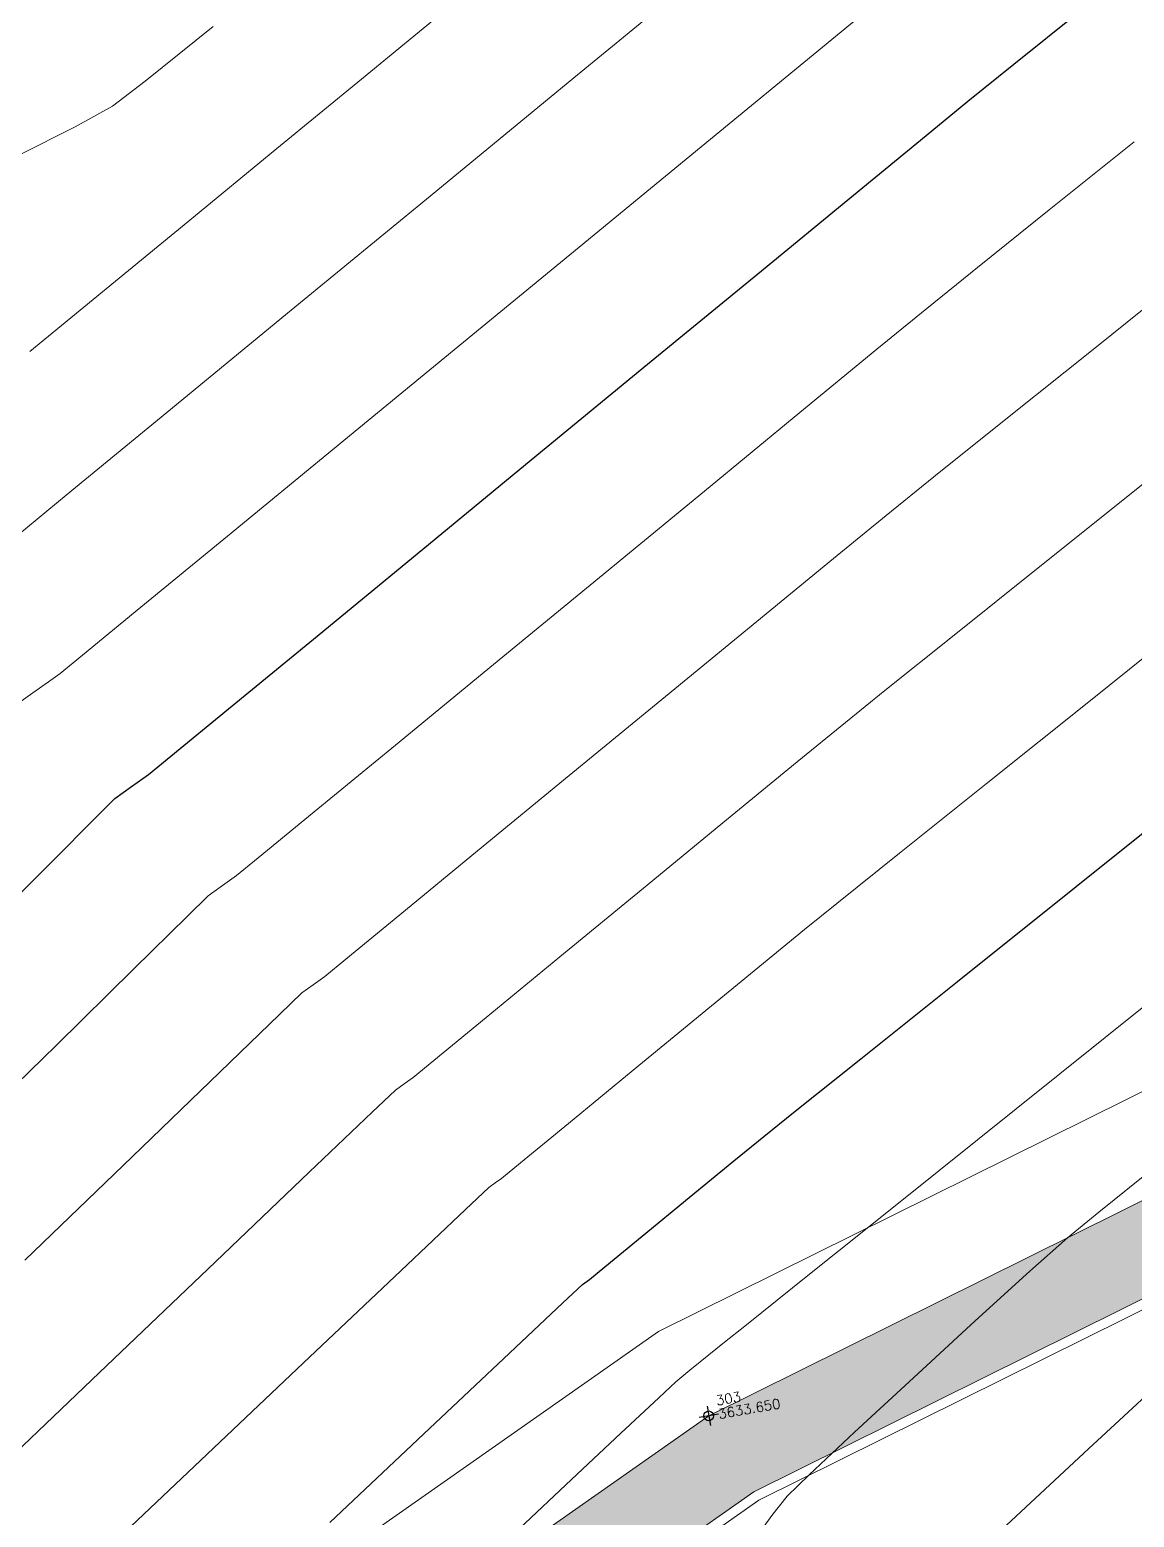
# Model space of a CAD drawing. Header units: millimetres. Extents: x 736950 to 740938, y 8500595 to 8502163.
# Drawn here: x 737786.88 to 737798.17, y 8501255.76 to 8501270.96 of the extents above; entities that cross this region are included whole.
import ezdxf

# ---------------------------------------------------------------- set-up
doc = ezdxf.new("R2010")
doc.units = ezdxf.units.MM
for name, color, linetype, lineweight in [('camino', 22, 'Continuous', 5), ('CAMINO ACTUAL', 1, 'Continuous', 13), ('CONT-MJR', 80, 'Continuous', 30), ('CONT-MNR', 96, 'Continuous', 15), ('pista', 251, 'Continuous', 5)]:
    doc.layers.add(name, color=color, linetype=linetype, lineweight=lineweight)
doc.styles.add('5mm', font='arial.ttf', dxfattribs={"height": 3})

msp = doc.modelspace()

# ---------------------------------------------------------------- hatches: boundary and pattern name
at = {"layer": 'pista'}
h = msp.add_hatch(dxfattribs=at)
h.set_pattern_fill('HONEY', color=256, scale=3, angle=9.94991650582834, style=0)
h.set_pattern_definition([(9.94991650582834, (1479841.21072825, -18.49207214638591), (0.4979252195647159, 0.4170677100899267), [0.375, -0.75]), (129.9499165058283, (1479841.21072825, -18.49207214638591), (-0.6101538418184378, 0.222682034283025), [0.3749999999999999, -0.7499999999999998]), (69.94991650582834, (1479841.21072825, -18.49207214638591), (-0.112228622253722, 0.6397497443729518), [-0.75, 0.375])])
h.paths.add_polyline_path([(737744.7999806425, 8501250.923935566), (737743.4751223363, 8501250.754223157), (737756.465848178, 8501242.026572531), (737763.5739612179, 8501242.006896213), (737770.002546867, 8501243.455222024), (737769.8468594846, 8501244.342704736), (737763.4750639071, 8501242.907173423), (737756.7405500773, 8501242.925815564)])
h.paths.add_polyline_path([(737794.2809870465, 8501256.017245878), (737809.7820272583, 8501263.709828075), (737823.391616501, 8501273.483615467), (737837.0791595323, 8501280.557800073), (737851.5530432165, 8501285.77819753), (737870.8510758049, 8501293.050216693, -0.9976846880626209), (737871.0089264096, 8501292.63424804), (737865.2748787645, 8501289.581801567, 0.7845063948290762), (737866.1540430214, 8501286.121818589), (737883.2588851704, 8501291.348365877), (737897.4188924351, 8501296.516943583), (737903.2981396064, 8501301.44146652, -0.5512150924587264), (737904.1219025984, 8501301.177325813), (737906.855912117, 8501297.98174819, 0.5618964424650519), (737910.2738656431, 8501298.536066804), (737914.22079628, 8501308.558674501), (737925.6412323939, 8501300.72656757, 0.340189525830376), (737928.7023693406, 8501300.894137181), (737936.9171069289, 8501306.117412793, -0.358727273887905), (737938.1716059428, 8501305.962964654), (737943.1732157968, 8501301.051021611, 0.3417074120720416), (737946.0555081918, 8501300.709858142), (737955.8779356404, 8501307.072689936), (737971.8320576148, 8501314.464803053), (737988.5677626224, 8501323.411181662), (738023.1375471824, 8501336.282937778), (738044.4246208373, 8501357.728329657), (738061.4456776979, 8501362.208386911), (738078.9085143938, 8501363.070318012), (738112.0997810266, 8501372.051506756), (738118.6561313582, 8501373.365123207), (738128.3493353954, 8501376.976906104), (738155.2251721952, 8501366.826195797), (738176.6167526407, 8501363.543890122), (738193.8053773039, 8501353.328603027), (738204.7313956148, 8501340.877429372), (738207.705198212, 8501335.751671141), (738214.35685511, 8501331.742925933), (738229.9282901662, 8501313.374534177), (738233.5603594936, 8501308.186787868), (738234.53883727, 8501308.358438132), (738230.6417003467, 8501313.924784988), (738214.9478837823, 8501332.43754055), (738208.3676942562, 8501336.403214611), (738205.4657963786, 8501341.405035153), (738194.387784551, 8501354.029418997), (738176.9261677533, 8501364.406946706), (738155.4549153853, 8501367.70147717), (738128.3514754312, 8501377.93815071), (738118.4090486554, 8501374.233504975), (738111.8936108743, 8501372.928085677), (738078.7671659255, 8501363.964436961), (738061.3074614278, 8501363.102660457), (738043.958527311, 8501358.536303693), (738022.6381405202, 8501337.057350922), (737988.196920163, 8501324.233464561), (737971.4304040315, 8501315.270615296), (737955.4419368334, 8501307.862588815), (737945.5806043665, 8501301.47455489, -0.3391433520832071), (737943.8038299843, 8501301.693147572), (737938.8116631231, 8501306.59581691, 0.3560082385246841), (737936.4342009705, 8501306.876887502), (737928.158540546, 8501301.61487459, -0.3502196171718997), (737926.1502499409, 8501301.468794718), (737914.5128481541, 8501309.44969617, 0.4302069892023044), (737913.4330382891, 8501309.014522241), (737909.4507249827, 8501298.90206584, -0.5704007069138802), (737907.5397775185, 8501298.566836312), (737904.9064502402, 8501301.644734057, 0.4931454261128044), (737902.7202336333, 8501302.131411942), (737896.9620044216, 8501297.308254998), (737882.9728831241, 8501292.20205278), (737866.0373022418, 8501287.027224885, -0.7384715771871906), (737865.6977918843, 8501288.787355538), (737871.5108758068, 8501291.881875956, 0.9119586051647783), (737870.5337161538, 8501293.892406015), (737851.2416702455, 8501286.62264278), (737836.7183275839, 8501281.384406622), (737822.9200107896, 8501274.252970394), (737809.3164408724, 8501264.483505804), (737793.8201376351, 8501256.79327439), (737778.9884914039, 8501246.402265295), (737769.846859484, 8501244.34270474), (737770.0025468671, 8501243.455222024), (737779.3594973255, 8501245.563292695)])
h.paths.add_polyline_path([(738260.5182952256, 8501271.251537092), (738234.538837269, 8501308.358438132), (738233.56035949, 8501308.186787868), (738259.6897886079, 8501270.86568047), (738269.3749442189, 8501234.589470252), (738274.5057655985, 8501215.583008338), (738279.7983711922, 8501189.602392923), (738280.7089290785, 8501189.641305126), (738275.382018582, 8501215.790318219), (738270.2441657205, 8501234.822827347)])

# ---------------------------------------------------------------- linework, layer by layer
at = {"linetype": 'Continuous', "extrusion": (0.9849591664230046, 0.172787269436437, 0), "elevation": 2195605.734162655}
msp.add_lwpolyline([(8245909.525062785, 0), (8245909.325062785, 0)], dxfattribs=at)
at = {"linetype": 'Continuous', "extrusion": (-0.172787269436437, 0.9849591664230046, 0), "elevation": 8245909.425062788}
msp.add_lwpolyline([(-2195605.834162654, 0), (-2195605.634162655, 0)], dxfattribs=at)
at = {"linetype": 'Continuous'}
msp.add_circle((737793.8201376382, 8501256.793274388), 0.05, dxfattribs=at)
at = {"layer": 'camino'}
for p, q in [((737793.3080827441, 8501257.655528294), (737808.7991226568, 8501265.343147717)), ((737793.8201376382, 8501256.793274388), (737809.3164408691, 8501264.4835058)), ((737794.3321925323, 8501255.931020483), (737809.8337590815, 8501263.623863885)), ((737778.576262604, 8501247.334457077), (737793.3080827441, 8501257.655528294)), ((737778.9884914034, 8501246.402265295), (737793.8201376382, 8501256.793274388)), ((737779.4007202028, 8501245.470073514), (737794.3321925323, 8501255.931020483))]:
    msp.add_line(p, q, dxfattribs=at)
at = {"layer": 'CAMINO ACTUAL'}
for points in [[(737744.7999806433, 8501250.923935566), (737756.7405500774, 8501242.925815562), (737763.4750639033, 8501242.907173423), (737778.9884914034, 8501246.402265295), (737793.8201376382, 8501256.793274388), (737809.3164408694, 8501264.4835058), (737822.9200107896, 8501274.252970394), (737836.7183275832, 8501281.38440662), (737851.2416702405, 8501286.62264278), (737870.5337161538, 8501293.892406015, -0.9119586051647784), (737871.5108758068, 8501291.881875956), (737865.6977918843, 8501288.787355538, 0.7384715771871907), (737866.0373022418, 8501287.027224885), (737882.9728831139, 8501292.202052778), (737896.9620044209, 8501297.308254996), (737902.7202336333, 8501302.131411942, -0.4931454261128045), (737904.9064502402, 8501301.644734057), (737907.5397775185, 8501298.566836312, 0.5704007069138803)], [(737743.4751223343, 8501250.754223157), (737756.4658481785, 8501242.02657253), (737763.5739612129, 8501242.00689621), (737779.3594973226, 8501245.563292693), (737794.2809870427, 8501256.017245876), (737809.7820272604, 8501263.709828077), (737823.3916164968, 8501273.483615467), (737837.0791595408, 8501280.557800079), (737851.5530432449, 8501285.77819753), (737870.8510758049, 8501293.050216693, -0.8808834008382581), (737871.0575678862, 8501292.660141705), (737865.2748787645, 8501289.581801567, 0.7845063945546641), (737866.1540430175, 8501286.121818589), (737883.2588851263, 8501291.348365862), (737897.4188924354, 8501296.516943585), (737903.2981396064, 8501301.44146652, -0.5512150924587267), (737904.1219025984, 8501301.177325813), (737906.855912117, 8501297.98174819, 0.5691577054920378)]]:
    msp.add_lwpolyline(points, format="xyb", dxfattribs=at)
at = {"layer": 'CONT-MJR', "extrusion": (0.6252051948408229, -0.7804604181789419, 0), "elevation": -6173630.735491394}
msp.add_lwpolyline([(5890859.853049994, 3640.000000000013), (5890860.716719072, 3640.000000000013)], dxfattribs=at)
at = {"layer": 'CONT-MJR'}
for points, elevation in [([(737796.4673963038, 8501270.228214342), (737796.9374867468, 8501270.607710078)], 3640), ([(737796.0426462087, 8501269.880126009), (737796.4673963038, 8501270.228214342)], 3640), ([(737793.1957905769, 8501267.540888568), (737794.321641476, 8501268.466321517)], 3640), ([(737792.0066431484, 8501266.563290616), (737793.1957905769, 8501267.540888568)], 3640), ([(737788.9114403767, 8501264.018922798), (737789.7792661787, 8501264.73216613)], 3640), ([(737797.5747259922, 8501262.202356711), (737798.9279535394, 8501263.287471985)], 3635), ([(737787.7496428423, 8501263.103352765), (737787.920939849, 8501263.226297252)], 3640), ([(737793.6203286274, 8501259.023576194), (737794.0763973712, 8501259.398265094)], 3635), ([(737792.6026684805, 8501258.186752385), (737792.758694303, 8501258.315036047)], 3635), ([(737792.3308409095, 8501257.948122077), (737792.5295599968, 8501258.134787122)], 3635), ([(737789.9461336265, 8501255.705229541), (737790.9659711375, 8501256.664819144)], 3635)]:
    msp.add_lwpolyline(points, dxfattribs=dict(at, elevation=elevation))
at = {"layer": 'CONT-MJR', "extrusion": (-0.6346283132727287, 0.7728175101488135, 0), "elevation": 6101703.963778233}
msp.add_lwpolyline([(-5965327.30311501, 3640.000000000013), (-5965328.265376116, 3640.000000000013)], dxfattribs=at)
at = {"layer": 'CONT-MJR', "extrusion": (-0.6348815282602769, 0.7726095036134979, 0), "elevation": 6099748.823384255}
msp.add_lwpolyline([(-5967325.220661386, 3640.000000000007), (-5967326.485663299, 3640.000000000007)], dxfattribs=at)
at = {"layer": 'CONT-MJR', "extrusion": (0.6350615558468147, -0.7724615332075916, 0), "elevation": -6098358.06405576}
msp.add_lwpolyline([(5968742.003923473, 3640), (5968743.514991715, 3640)], dxfattribs=at)
at = {"layer": 'CONT-MJR', "extrusion": (0.6350343941196029, -0.7724838627991842, 0), "elevation": -6098567.933518231}
msp.add_lwpolyline([(5968526.197062762, 3640), (5968527.56943432, 3640)], dxfattribs=at)
at = {"layer": 'CONT-MJR', "extrusion": (0.634692862357003, -0.7727644987142427, 0), "elevation": -6101205.672002952}
msp.add_lwpolyline([(5965827.908228789, 3640.000000000009), (5965828.672128859, 3640.000000000009)], dxfattribs=at)
at = {"layer": 'CONT-MJR', "extrusion": (0.6333987830190008, -0.7738255498948383, 0), "elevation": -6111180.704334537}
msp.add_lwpolyline([(5955609.135785813, 3640.00000000001), (5955609.429911585, 3640.00000000001)], dxfattribs=at)
at = {"layer": 'CONT-MJR', "extrusion": (-0.57561056744302, 0.8177239599326442, 0), "elevation": 6527008.106012765}
msp.add_lwpolyline([(-5496723.809972852, 3640.000000000013), (-5496724.02102651, 3640.000000000013)], dxfattribs=at)
at = {"layer": 'CONT-MJR', "extrusion": (0.7066265512235214, -0.7075866852237627, 0), "elevation": -5494040.166451377}
msp.add_lwpolyline([(6529266.752407514, 3640), (6529267.015934411, 3640)], dxfattribs=at)
at = {"layer": 'CONT-MJR', "extrusion": (0.7092212366003614, -0.7049859839422727, 0), "elevation": -5470016.594487115}
msp.add_lwpolyline([(6549405.431645441, 3640.00000000001), (6549406.089922272, 3640.00000000001)], dxfattribs=at)
at = {"layer": 'CONT-MJR', "extrusion": (-0.7068541754412532, 0.7073592967235718, 0), "elevation": 5491939.13650349}
msp.add_lwpolyline([(-6531032.484798079, 3640), (-6531033.423048176, 3640)], dxfattribs=at)
at = {"layer": 'CONT-MJR', "extrusion": (0.6248311343347844, -0.7807599205683566, 0), "elevation": -6176445.906317306}
msp.add_lwpolyline([(5887894.529581973, 3635), (5887896.081014562, 3635)], dxfattribs=at)
at = {"layer": 'CONT-MJR', "extrusion": (0.6243452489685761, -0.7811485198669756, 0), "elevation": -6180107.97492605}
msp.add_lwpolyline([(5884049.331984033, 3635.000000000013), (5884050.598303911, 3635.000000000013)], dxfattribs=at)
at = {"layer": 'CONT-MJR', "extrusion": (0.6242201790852109, -0.7812484675331065, 0), "elevation": -6181049.932047838}
msp.add_lwpolyline([(5883058.94203675, 3635.000000000003), (5883059.821257788, 3635.000000000003)], dxfattribs=at)
at = {"layer": 'CONT-MJR', "extrusion": (0.6254317967845506, -0.7802788396277632, 0), "elevation": -6171912.948122821}
msp.add_lwpolyline([(5892643.442537044, 3635), (5892643.832673158, 3635)], dxfattribs=at)
at = {"layer": 'CONT-MJR', "extrusion": (-0.6339149675646548, 0.7734027501227952, 0), "elevation": 6107198.690116654}
msp.add_lwpolyline([(-5959687.543419976, 3635.000000000013), (-5959687.939776584, 3635.000000000013)], dxfattribs=at)
at = {"layer": 'CONT-MJR', "extrusion": (0.6350988591553957, -0.7724308636373324, 0), "elevation": -6098062.963022792}
msp.add_lwpolyline([(5969033.848112305, 3635.00000000001), (5969034.470594316, 3635.00000000001)], dxfattribs=at)
at = {"layer": 'CONT-MJR', "extrusion": (0.6352168176530026, -0.7723338621158548, 0), "elevation": -6097151.299031095}
msp.add_lwpolyline([(5969964.583686809, 3635.00000000001), (5969965.076750792, 3635.00000000001)], dxfattribs=at)
at = {"layer": 'CONT-MJR', "extrusion": (0.5793535219871603, -0.815076374679743, 0), "elevation": -6501731.960222569}
msp.add_lwpolyline([(5526591.101970478, 3635.00000000001), (5526591.191665733, 3635.00000000001)], dxfattribs=at)
at = {"layer": 'CONT-MJR', "extrusion": (0.6848985233092262, -0.728638465062641, 0), "elevation": -5689030.66451944}
msp.add_lwpolyline([(6360082.137649653, 3635), (6360082.886418547, 3635)], dxfattribs=at)
at = {"layer": 'CONT-MJR', "extrusion": (0.6850712197396075, -0.7284760969891096, 0), "elevation": -5687522.917719402}
msp.add_lwpolyline([(6361429.355971604, 3635.000000000013), (6361430.480631643, 3635.000000000013)], dxfattribs=at)
at = {"layer": 'CONT-MNR', "extrusion": (-0.6349858591183734, 0.7725237593237515, 0), "elevation": 6098945.652008826}
msp.add_lwpolyline([(-5968148.722599509, 3642.00000000001), (-5968150.573293881, 3642.00000000001)], dxfattribs=at)
at = {"layer": 'CONT-MNR', "extrusion": (0.6349031116951539, -0.7725917672094434, 0), "elevation": -6099583.48678101}
msp.add_lwpolyline([(5967497.47838417, 3641.000000000006), (5967498.716557458, 3641.000000000006)], dxfattribs=at)
at = {"layer": 'CONT-MNR', "extrusion": (0.6267058383245905, -0.7792559221525828, 0), "elevation": -6162289.247269162}
msp.add_lwpolyline([(5902721.529053747, 3644.000000000006), (5902722.420216386, 3644.000000000006)], dxfattribs=at)
at = {"layer": 'CONT-MNR', "extrusion": (-0.635253261008404, 0.7723038873255712, 0), "elevation": 6096880.544597439}
msp.add_lwpolyline([(-5970258.073015356, 3643), (-5970259.012760498, 3643)], dxfattribs=at)
at = {"layer": 'CONT-MNR', "extrusion": (0.6349759176263045, -0.7725319307540838, 0), "elevation": -6099021.085032332}
msp.add_lwpolyline([(5968070.795928023, 3641.000000000007), (5968072.274282875, 3641.000000000007)], dxfattribs=at)
at = {"layer": 'CONT-MNR', "extrusion": (0.6063780943276692, -0.7951764626292359, 0), "elevation": -6312631.634120068}
msp.add_lwpolyline([(5741655.445631412, 3644.00000000001), (5741655.864684889, 3644.00000000001)], dxfattribs=at)
at = {"layer": 'CONT-MNR', "extrusion": (-0.6352334560872739, 0.7723201773017572, 0), "elevation": 6097033.641968821}
msp.add_lwpolyline([(-5970100.606866976, 3643.000000000003), (-5970101.724610424, 3643.000000000003)], dxfattribs=at)
at = {"layer": 'CONT-MNR'}
for points, elevation in [([(737790.9720183954, 8501269.258056726), (737792.4428287259, 8501270.46696717)], 3642), ([(737788.4950319936, 8501268.99543858), (737789.406936599, 8501269.745068971)], 3643), ([(737796.5685498528, 8501268.531062277), (737797.3007643716, 8501269.118000958)], 3639), ([(737796.0505051762, 8501268.112475768), (737796.5685498528, 8501268.531062277)], 3639), ([(737788.2829083616, 8501267.048127308), (737789.5540594825, 8501268.09268273)], 3642), ([(737795.5397391962, 8501267.69411951), (737796.0505051762, 8501268.112475768)], 3639), ([(737793.7761108731, 8501266.245456027), (737794.7517610146, 8501267.047188306)], 3639), ([(737796.1217746449, 8501266.390984299), (737796.8566168156, 8501266.979944259)], 3638), ([(737788.9014190248, 8501265.783563117), (737789.99554172, 8501266.682778692)], 3641), ([(737796.3116641651, 8501264.759862084), (737797.2199664657, 8501265.486323)], 3637), ([(737797.7235474315, 8501264.104968872), (737798.902626455, 8501265.050053945)], 3636), ([(737786.7936594114, 8501264.097065894), (737786.911271354, 8501264.18311804)], 3641), ([(737795.2167229204, 8501263.880998626), (737795.6202700052, 8501264.206281252)], 3637), ([(737789.7875955735, 8501262.965993393), (737790.6185311229, 8501263.649191352)], 3639), ([(737795.7700167409, 8501262.542625872), (737796.6571520636, 8501263.251765799)], 3636), ([(737788.9953524832, 8501262.315576052), (737789.2166892794, 8501262.49686367)], 3639), ([(737788.8499473736, 8501262.213222785), (737788.9953524832, 8501262.315576052)], 3639), ([(737788.7056262733, 8501262.109639635), (737788.8499473736, 8501262.213222785)], 3639), ([(737790.1119297512, 8501261.459459737), (737790.664785769, 8501261.913976002)], 3638), ([(737794.3794006826, 8501261.420769505), (737794.7998317926, 8501261.765260054)], 3636), ([(737793.7534441219, 8501260.90663943), (737794.3794006826, 8501261.420769505)], 3636), ([(737788.8232880415, 8501260.306361523), (737789.4318816194, 8501260.89452662)], 3638), ([(737791.0090489851, 8501260.42358283), (737791.5464018953, 8501260.86545768)], 3637), ([(737793.0472859162, 8501260.326131552), (737793.7534441219, 8501260.90663943)], 3636), ([(737790.6175931353, 8501260.122213377), (737790.7080749628, 8501260.18694617)], 3637), ([(737790.3802111271, 8501259.895838263), (737790.6175931353, 8501260.122213377)], 3637), ([(737795.7771338306, 8501258.98118614), (737796.9632673677, 8501259.930707546)], 3634), ([(737786.8294010725, 8501258.384410365), (737787.9258031372, 8501259.440099882)], 3638), ([(737791.5735765661, 8501259.12850025), (737791.6370963947, 8501259.173855927)], 3636), ([(737791.6370963947, 8501259.173855927), (737791.7008394811, 8501259.218958301)], 3636), ([(737790.6745844623, 8501258.276992287), (737791.3336788428, 8501258.901399126)], 3636), ([(737797.488235579, 8501258.613613188), (737797.8068072479, 8501258.874662636)], 3633), ([(737796.5438729189, 8501257.763058553), (737797.1039659027, 8501258.271844067)], 3633), ([(737795.9117165259, 8501257.18296357), (737796.5438729189, 8501257.763058553)], 3633), ([(737793.821872753, 8501257.417200457), (737793.966049537, 8501257.53378291)], 3634), ([(737788.4323265553, 8501256.152947204), (737789.6796736309, 8501257.334451169)], 3636), ([(737795.3112566217, 8501256.627266055), (737795.9117165259, 8501257.18296357)], 3633), ([(737794.6204658707, 8501255.971891154), (737794.846253104, 8501256.19167294)], 3633), ([(737794.4669869853, 8501255.774850294), (737794.6204658707, 8501255.971891154)], 3633), ([(737794.2586382481, 8501255.484872619), (737794.4669869853, 8501255.774850294)], 3633)]:
    msp.add_lwpolyline(points, dxfattribs=dict(at, elevation=elevation))
at = {"layer": 'CONT-MNR', "extrusion": (0.4856120549837223, -0.8741744288495782, 0), "elevation": -7073314.390232557}
msp.add_lwpolyline([(4773274.010876013, 3644), (4773274.446474981, 3644)], dxfattribs=at)
at = {"layer": 'CONT-MNR', "extrusion": (0.4494831987024865, -0.8932887853791633, 0), "elevation": -7262466.108341971}
msp.add_lwpolyline([(4480234.543968745, 3644), (4480235.180340381, 3644)], dxfattribs=at)
at = {"layer": 'CONT-MNR', "extrusion": (0.6350060913164198, -0.7725071287638986, 0), "elevation": -6098787.97466324}
msp.add_lwpolyline([(5968307.395603461, 3641.000000000003), (5968309.011854269, 3641.000000000003)], dxfattribs=at)
at = {"layer": 'CONT-MNR', "extrusion": (0.6248301885146286, -0.7807606774939256, 0), "elevation": -6176458.609606434}
msp.add_lwpolyline([(5887892.70601211, 3639.000000000003), (5887893.818788324, 3639.000000000003)], dxfattribs=at)
at = {"layer": 'CONT-MNR', "extrusion": (0.6349417652709044, -0.7725600007214118, 0), "elevation": -6099286.281962927}
msp.add_lwpolyline([(5967796.868225633, 3642.00000000001), (5967798.703628594, 3642.00000000001)], dxfattribs=at)
at = {"layer": 'CONT-MNR', "extrusion": (0.6345972597860867, -0.7728430098486951, 0), "elevation": -6101947.760719143}
msp.add_lwpolyline([(5965075.56240893, 3643.000000000009), (5965076.690342006, 3643.000000000009)], dxfattribs=at)
at = {"layer": 'CONT-MNR', "extrusion": (0.6350099174553747, -0.7725039836358893, 0), "elevation": -6098758.414188214}
msp.add_lwpolyline([(5968335.950325969, 3641.000000000011), (5968337.602187114, 3641.000000000011)], dxfattribs=at)
at = {"layer": 'CONT-MNR', "extrusion": (-0.6251088759788436, 0.7805375667912895, 0), "elevation": 6174354.878920322}
msp.add_lwpolyline([(-5890096.772960105, 3638), (-5890098.065670529, 3638)], dxfattribs=at)
at = {"layer": 'CONT-MNR', "extrusion": (0.6337574085617997, -0.7735318655963903, 0), "elevation": -6108423.540074986}
msp.add_lwpolyline([(5958443.030955781, 3643), (5958443.991081167, 3643)], dxfattribs=at)
at = {"layer": 'CONT-MNR', "extrusion": (0.6349899144337752, -0.7725204259871626, 0), "elevation": -6098912.953071536}
msp.add_lwpolyline([(5968176.445121303, 3641.000000000011), (5968178.030307158, 3641.000000000011)], dxfattribs=at)
at = {"layer": 'CONT-MNR', "extrusion": (0.6345422724030731, -0.77288815784274, 0), "elevation": -6102366.669081065}
msp.add_lwpolyline([(5964646.136982847, 3639), (5964647.156507045, 3639)], dxfattribs=at)
at = {"layer": 'CONT-MNR', "extrusion": (0.6247679894709526, -0.7808104503222428, 0), "elevation": -6176926.240173424}
msp.add_lwpolyline([(5887398.974876888, 3638.000000000006), (5887400.138358143, 3638.000000000006)], dxfattribs=at)
at = {"layer": 'CONT-MNR', "extrusion": (-0.6347687215364324, 0.7727021872358091, 0), "elevation": 6100622.717257389}
msp.add_lwpolyline([(-5966427.702014589, 3642.00000000001), (-5966429.03549982, 3642.00000000001)], dxfattribs=at)
at = {"layer": 'CONT-MNR', "extrusion": (0.6283019431945058, -0.7779695804965693, 0), "elevation": -6150167.910891259}
msp.add_lwpolyline([(5915344.504938281, 3638.000000000003), (5915345.132418592, 3638.000000000003)], dxfattribs=at)
at = {"layer": 'CONT-MNR', "extrusion": (0.6249233490244385, -0.7806861135207157, 0), "elevation": -6175753.202922937}
msp.add_lwpolyline([(5888627.34288085, 3637.000000000003), (5888628.693323092, 3637.000000000003)], dxfattribs=at)
at = {"layer": 'CONT-MNR', "extrusion": (0.6344949939562922, -0.7729269710939093, 0), "elevation": -6102735.617392221}
msp.add_lwpolyline([(5964265.613612568, 3642.000000000013), (5964266.51365415, 3642.000000000013)], dxfattribs=at)
at = {"layer": 'CONT-MNR', "extrusion": (-0.6350505398620256, 0.7724705896155205, 0), "elevation": 6098441.813279889}
msp.add_lwpolyline([(-5968656.321872897, 3639), (-5968657.711934694, 3639)], dxfattribs=at)
at = {"layer": 'CONT-MNR', "extrusion": (-0.6336012200929949, 0.7736598050155303, 0), "elevation": 6109619.579783721}
msp.add_lwpolyline([(-5957214.638141878, 3638.000000000013), (-5957215.333910938, 3638.000000000013)], dxfattribs=at)
at = {"layer": 'CONT-MNR', "extrusion": (0.6348275313835925, -0.772653871664029, 0), "elevation": -6100167.214744931}
msp.add_lwpolyline([(5966891.877188882, 3641.000000000009), (5966893.022167337, 3641.000000000009)], dxfattribs=at)
at = {"layer": 'CONT-MNR', "extrusion": (0.6345391004368972, -0.7728907620205674, 0), "elevation": -6102389.777541899}
msp.add_lwpolyline([(5964619.397538292, 3638), (5964620.411855268, 3638)], dxfattribs=at)
at = {"layer": 'CONT-MNR', "extrusion": (0.6351315585518571, -0.7724039767708923, 0), "elevation": -6097815.744813036}
msp.add_lwpolyline([(5969294.535479135, 3639.000000000013), (5969295.936783846, 3639.000000000013)], dxfattribs=at)
at = {"layer": 'CONT-MNR', "extrusion": (0.6345506670530336, -0.772881265746913, 0), "elevation": -6102304.619301206}
msp.add_lwpolyline([(5964705.177313075, 3641.000000000013), (5964705.948759491, 3641.000000000013)], dxfattribs=at)
at = {"layer": 'CONT-MNR', "extrusion": (0.6349199430099182, -0.7725779352067224, 0), "elevation": -6099449.370441841}
msp.add_lwpolyline([(5967625.0325224, 3638.000000000013), (5967626.239297719, 3638.000000000013)], dxfattribs=at)
at = {"layer": 'CONT-MNR', "extrusion": (0.6250154657529834, -0.7806123670360221, 0), "elevation": -6175058.30163025}
msp.add_lwpolyline([(5889353.992905822, 3637), (5889354.878613235, 3637)], dxfattribs=at)
at = {"layer": 'CONT-MNR', "extrusion": (0.6331900485753831, -0.7739963581213442, 0), "elevation": -6112788.161790004}
msp.add_lwpolyline([(5953960.605156812, 3641), (5953960.900786135, 3641)], dxfattribs=at)
at = {"layer": 'CONT-MNR', "extrusion": (0.635150867417332, -0.7723880990920374, 0), "elevation": -6097666.518546741}
msp.add_lwpolyline([(5969445.674302518, 3639.000000000013), (5969446.9708328, 3639.000000000013)], dxfattribs=at)
at = {"layer": 'CONT-MNR', "extrusion": (0.5709978204948379, -0.8209515753015794, 0), "elevation": -6557851.504860096}
msp.add_lwpolyline([(5459890.647056337, 3641.000000000006), (5459890.84376394, 3641.000000000006)], dxfattribs=at)
at = {"layer": 'CONT-MNR', "extrusion": (0.5794041925089293, -0.8150403558739134, 0), "elevation": -6501396.553596381}
msp.add_lwpolyline([(5526994.412743526, 3641.000000000004), (5526994.558669695, 3641.000000000004)], dxfattribs=at)
at = {"layer": 'CONT-MNR', "extrusion": (0.6351098221576041, -0.7724218496384837, 0), "elevation": -6097982.354218874}
msp.add_lwpolyline([(5969122.813270409, 3638.000000000006), (5969124.086413894, 3638.000000000006)], dxfattribs=at)
at = {"layer": 'CONT-MNR', "extrusion": (0.6247337916665152, -0.7808378125769648, 0), "elevation": -6177181.298548257}
msp.add_lwpolyline([(5887125.953128072, 3636), (5887127.318834694, 3636)], dxfattribs=at)
at = {"layer": 'CONT-MNR', "extrusion": (-0.6336874413436989, 0.7735891846990082, 0), "elevation": 6108954.231492087}
msp.add_lwpolyline([(-5957893.922044782, 3637), (-5957894.557117137, 3637)], dxfattribs=at)
at = {"layer": 'CONT-MNR', "extrusion": (0.6346169695957499, -0.7728268252985965, 0), "elevation": -6101787.412322327}
msp.add_lwpolyline([(5965232.683960557, 3637.000000000013), (5965233.62188173, 3637.000000000013)], dxfattribs=at)
at = {"layer": 'CONT-MNR', "extrusion": (-0.6351993481783462, 0.7723482297991007, 0), "elevation": 6097290.440960094}
msp.add_lwpolyline([(-5969828.367969308, 3638.000000000009), (-5969829.581390625, 3638.000000000009)], dxfattribs=at)
at = {"layer": 'CONT-MNR', "extrusion": (0.6348775767676365, -0.7726127506828074, 0), "elevation": -6099777.97192145}
msp.add_lwpolyline([(5967286.289604816, 3639), (5967287.028534235, 3639)], dxfattribs=at)
at = {"layer": 'CONT-MNR', "extrusion": (0.6349739105255521, -0.772533580468764, 0), "elevation": -6099031.112058161}
msp.add_lwpolyline([(5968049.682953523, 3637), (5968050.778362469, 3637)], dxfattribs=at)
at = {"layer": 'CONT-MNR', "extrusion": (0.6352040124326216, -0.7723443937710028, 0), "elevation": -6097254.388631057}
msp.add_lwpolyline([(5969864.162222051, 3638), (5969865.189830814, 3638)], dxfattribs=at)
at = {"layer": 'CONT-MNR', "extrusion": (0.6245885015195911, -0.7809540343512619, 0), "elevation": -6178276.525320698}
msp.add_lwpolyline([(5885974.594471531, 3636.00000000001), (5885975.415645197, 3636.00000000001)], dxfattribs=at)
at = {"layer": 'CONT-MNR', "extrusion": (0.6351433821940555, -0.7723942542866925, 0), "elevation": -6097721.628617878}
msp.add_lwpolyline([(5969386.504602414, 3637.000000000006), (5969387.612137522, 3637.000000000006)], dxfattribs=at)
at = {"layer": 'CONT-MNR', "extrusion": (-0.7002328058559616, 0.7139145730429429, 0), "elevation": 5552551.053860011}
msp.add_lwpolyline([(-6479580.431565946, 3639.000000000013), (-6479580.729123028, 3639.000000000013)], dxfattribs=at)
at = {"layer": 'CONT-MNR', "extrusion": (0.6266599465925846, -0.7792928277204784, 0), "elevation": -6162625.87038262}
msp.add_lwpolyline([(5902358.439625831, 3636.00000000001), (5902358.861657256, 3636.00000000001)], dxfattribs=at)
at = {"layer": 'CONT-MNR', "extrusion": (0.7019144127384371, -0.712261298394104, 0), "elevation": -5537255.46286751}
msp.add_lwpolyline([(6492655.676624476, 3639.000000000003), (6492656.445076847, 3639.000000000003)], dxfattribs=at)
at = {"layer": 'CONT-MNR', "extrusion": (0.6340710217112181, -0.7732748149436214, 0), "elevation": -6106000.051771342}
msp.add_lwpolyline([(5960917.773990808, 3638.00000000001), (5960918.051703552, 3638.00000000001)], dxfattribs=at)
at = {"layer": 'CONT-MNR', "extrusion": (0.635208328526292, -0.7723408440389736, 0), "elevation": -6097219.657232304}
msp.add_lwpolyline([(5969898.25038621, 3637.000000000003), (5969899.224685749, 3637.000000000003)], dxfattribs=at)
at = {"layer": 'CONT-MNR', "extrusion": (0.7007406413475965, -0.7134161152958063, 0), "elevation": -5547938.857557366}
msp.add_lwpolyline([(6483528.033497525, 3639.000000000003), (6483529.149241578, 3639.000000000003)], dxfattribs=at)
at = {"layer": 'CONT-MNR', "extrusion": (-0.5761054168339649, 0.8173754025504828, 0), "elevation": 6523677.107429881}
msp.add_lwpolyline([(-5500673.844906289, 3638.000000000013), (-5500673.989476798, 3638.000000000013)], dxfattribs=at)
at = {"layer": 'CONT-MNR', "extrusion": (-0.6939347649358469, 0.7200378754020034, 0), "elevation": 5609252.096748162}
msp.add_lwpolyline([(-6430556.815527732, 3638.000000000003), (-6430557.134577733, 3638.000000000003)], dxfattribs=at)
at = {"layer": 'CONT-MNR', "extrusion": (0.5825951896122379, -0.8127624776284155, 0), "elevation": -6479673.339747079}
msp.add_lwpolyline([(5552441.585114881, 3638), (5552441.72956471, 3638)], dxfattribs=at)
at = {"layer": 'CONT-MNR', "extrusion": (-0.625577128698193, 0.7801623267306134, 0), "elevation": 6170813.821839496}
msp.add_lwpolyline([(-5893795.17328648, 3634.000000000006), (-5893796.911518597, 3634.000000000006)], dxfattribs=at)
at = {"layer": 'CONT-MNR', "extrusion": (0.6986028758941463, -0.7155096238293571, 0), "elevation": -5567313.535008617}
msp.add_lwpolyline([(6466897.556571746, 3639), (6466898.896012922, 3639)], dxfattribs=at)
at = {"layer": 'CONT-MNR', "extrusion": (-0.6344910530120502, 0.7729302061943627, 0), "elevation": 6102759.17787754}
msp.add_lwpolyline([(-5964234.363098152, 3637.000000000009), (-5964234.63484132, 3637.000000000009)], dxfattribs=at)
at = {"layer": 'CONT-MNR', "extrusion": (0.6944801940009191, -0.7195118207093237, 0), "elevation": -5604377.556225299}
msp.add_lwpolyline([(6434803.439004687, 3638.000000000013), (6434804.686357236, 3638.000000000013)], dxfattribs=at)
at = {"layer": 'CONT-MNR', "extrusion": (0.5768526754694693, -0.816848205484786, 0), "elevation": -6518642.584176677}
msp.add_lwpolyline([(5506637.699616364, 3637), (5506637.810941229, 3637)], dxfattribs=at)
at = {"layer": 'CONT-MNR', "extrusion": (-0.6351788996208625, 0.7723650467728522, 0), "elevation": 6097445.753497805}
msp.add_lwpolyline([(-5969665.884958804, 3636.000000000006), (-5969666.740818413, 3636.000000000006)], dxfattribs=at)
at = {"layer": 'CONT-MNR', "extrusion": (0.6906629798434618, -0.7231767752588228, 0), "elevation": -5638349.214613019}
msp.add_lwpolyline([(6405057.471755373, 3637.00000000001), (6405058.360061443, 3637.00000000001)], dxfattribs=at)
at = {"layer": 'CONT-MNR', "extrusion": (0.6352033233733447, -0.7723449604778024, 0), "elevation": -6097256.975026892}
msp.add_lwpolyline([(5969858.062912414, 3636.000000000013), (5969858.698107962, 3636.000000000013)], dxfattribs=at)
at = {"layer": 'CONT-MNR', "extrusion": (-0.6905080130773367, 0.7233247430276313, 0), "elevation": 5639721.459870836}
msp.add_lwpolyline([(-6403847.901720908, 3637), (-6403849.228197754, 3637)], dxfattribs=at)
at = {"layer": 'CONT-MNR', "extrusion": (-0.6348341313838015, 0.7726484489275666, 0), "elevation": 6100109.395914705}
msp.add_lwpolyline([(-5966943.125221189, 3636.000000000013), (-5966943.37736731, 3636.000000000013)], dxfattribs=at)
at = {"layer": 'CONT-MNR', "extrusion": (0.6257150734120821, -0.7800516950208575, 0), "elevation": -6169770.186142026}
msp.add_lwpolyline([(5894886.25063731, 3633.000000000013), (5894887.054876891, 3633.000000000013)], dxfattribs=at)
at = {"layer": 'CONT-MNR', "extrusion": (0.6874727467268162, -0.7262101779153793, 0), "elevation": -5666489.30461433}
msp.add_lwpolyline([(6380175.383275996, 3636), (6380175.713617994, 3636)], dxfattribs=at)
at = {"layer": 'CONT-MNR', "extrusion": (-0.6244543888156433, 0.781061275630076, 0), "elevation": 6179284.373226021}
msp.add_lwpolyline([(-5884910.984240981, 3634.00000000001), (-5884912.192102725, 3634.00000000001)], dxfattribs=at)
at = {"layer": 'CONT-MNR', "extrusion": (0.664576798191966, -0.7472199671481718, 0), "elevation": -5861987.089536488}
msp.add_lwpolyline([(6201035.730692517, 3633.000000000013), (6201036.244958319, 3633.000000000013)], dxfattribs=at)
at = {"layer": 'CONT-MNR', "extrusion": (0.6901809859059264, -0.7236367919708917, 0), "elevation": -5642615.545537718}
msp.add_lwpolyline([(6401296.342921878, 3637), (6401297.985452553, 3637)], dxfattribs=at)
at = {"layer": 'CONT-MNR', "extrusion": (0.6877423467646651, -0.7259548639320706, 0), "elevation": -5664119.905765521}
msp.add_lwpolyline([(6382276.67616372, 3636), (6382278.046649524, 3636)], dxfattribs=at)
at = {"layer": 'CONT-MNR', "extrusion": (0.6241197671146579, -0.7813286864673186, 0), "elevation": -6181804.583968342}
msp.add_lwpolyline([(5882262.769398492, 3634.00000000001), (5882263.573086772, 3634.00000000001)], dxfattribs=at)
at = {"layer": 'CONT-MNR', "extrusion": (-0.624238859865773, 0.7812335411600553, 0), "elevation": 6180907.863248213}
msp.add_lwpolyline([(-5883204.703057356, 3634.000000000003), (-5883205.009912526, 3634.000000000003)], dxfattribs=at)
at = {"layer": 'CONT-MNR', "extrusion": (0.6302287680223327, -0.7764094924439375, 0), "elevation": -6135478.06501051}
msp.add_lwpolyline([(5930566.865609287, 3634), (5930567.115451459, 3634)], dxfattribs=at)
at = {"layer": 'CONT-MNR', "extrusion": (0.6786922861704197, -0.7344227533871546, 0), "elevation": -5742778.564204009}
msp.add_lwpolyline([(6311592.598616996, 3632), (6311594.015644665, 3632)], dxfattribs=at)
at = {"layer": 'CONT-MNR', "extrusion": (0.6897052679817155, -0.724090217665085, 0), "elevation": -5646821.212780689}
msp.add_lwpolyline([(6397584.837859818, 3637.000000000003), (6397586.674327983, 3637.000000000003)], dxfattribs=at)
at = {"layer": 'CONT-MNR', "extrusion": (-0.6403250249592695, 0.7681040700392825, 0), "elevation": 6057422.578464069}
msp.add_lwpolyline([(-6010269.870137749, 3634), (-6010270.055463534, 3634)], dxfattribs=at)
at = {"layer": 'CONT-MNR', "extrusion": (0.6786871541601872, -0.7344274959299566, 0), "elevation": -5742826.033314243}
msp.add_lwpolyline([(6311549.597245381, 3634.000000000013), (6311549.837960574, 3634.000000000013)], dxfattribs=at)
at = {"layer": 'CONT-MNR', "extrusion": (0.6823333966446612, -0.7310411314169398, 0), "elevation": -5711347.505061763}
msp.add_lwpolyline([(6340048.275496313, 3634), (6340048.804530203, 3634)], dxfattribs=at)
at = {"layer": 'CONT-MNR', "extrusion": (0.6840854375285559, -0.729401887961201, 0), "elevation": -5696119.232424028}
msp.add_lwpolyline([(6353732.709591283, 3634), (6353733.402434203, 3634)], dxfattribs=at)
at = {"layer": 'CONT-MNR', "extrusion": (0.6836506516312515, -0.7298094179470179, 0), "elevation": -5699902.90565219}
msp.add_lwpolyline([(6350338.9624297, 3633), (6350339.599587162, 3633)], dxfattribs=at)
at = {"layer": 'CONT-MNR', "extrusion": (0.6812335873059094, -0.7320661169090685, 0), "elevation": -5720869.226994371}
msp.add_lwpolyline([(6331456.917488364, 3632), (6331458.130322496, 3632)], dxfattribs=at)
at = {"layer": 'CONT-MNR', "extrusion": (0.6875932871107016, -0.7260960484125365, 0), "elevation": -5665430.125822065}
msp.add_lwpolyline([(6381109.977341443, 3636.00000000001), (6381111.928051841, 3636.00000000001)], dxfattribs=at)
at = {"layer": 'CONT-MNR', "extrusion": (0.6861077845639443, -0.7274999023785201, 0), "elevation": -5678457.893499277}
msp.add_lwpolyline([(6369521.197066059, 3634), (6369521.929209202, 3634)], dxfattribs=at)

# ---------------------------------------------------------------- texts
at = {"color": 2, "insert": (737793.8858039738, 8501256.997695357), "char_height": 0.1, "width": 0.3833333333333333, "attachment_point": 1, "rotation": 9.94991650582834, "style": '5mm'}
msp.add_mtext('\\Ftxt.shx;\\W1.0000000000;\\T1.0000000000;\\o\\l303', dxfattribs=at)
at = {"color": 1, "insert": (737793.9099941916, 8501256.859801073), "char_height": 0.1, "width": 0.8166666666666668, "attachment_point": 1, "rotation": 9.94991650582834, "style": '5mm'}
msp.add_mtext('\\Ftxt.shx;\\W1.0000000000;\\T1.0000000000;\\o\\l3633.650', dxfattribs=at)

doc.saveas('drawing.dxf')
